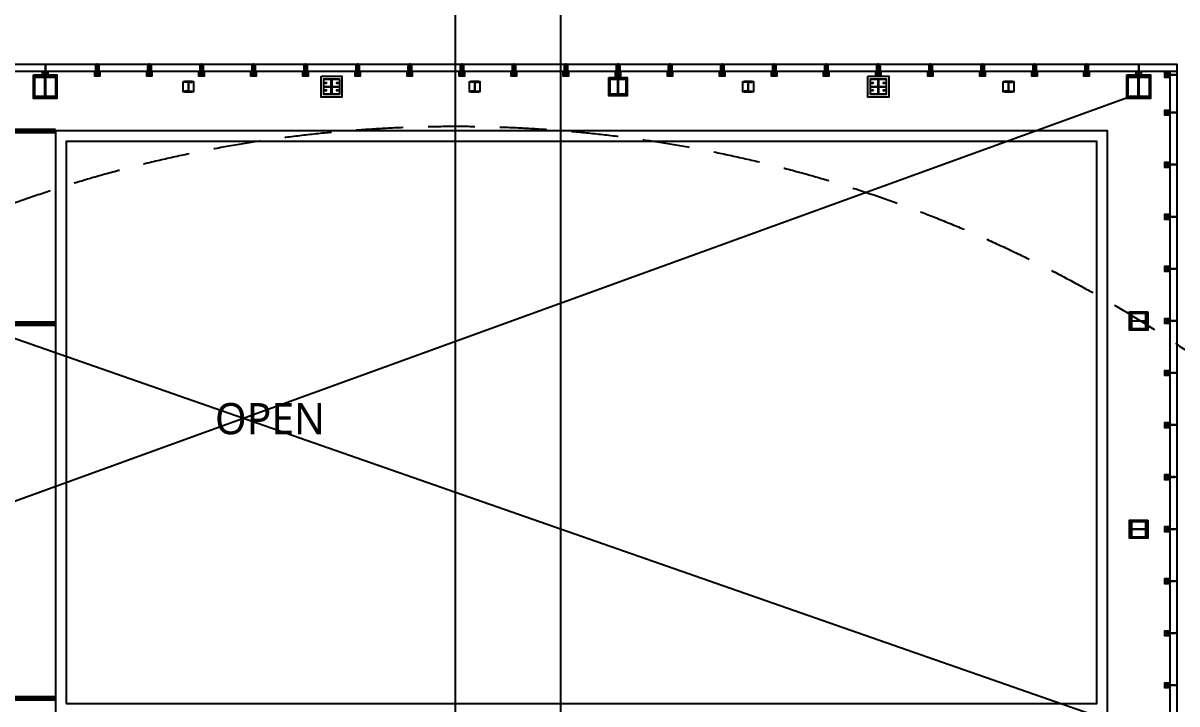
# Model space of a CAD drawing. Header units: millimetres. Extents: x 0 to 168200, y 0 to 118800.
# Drawn here: x 91100 to 113260, y 74069 to 87147 of the extents above; entities that cross this region are included whole.
import ezdxf
from ezdxf.enums import TextEntityAlignment as Align

# ---------------------------------------------------------------- set-up
doc = ezdxf.new("R2010")
doc.units = ezdxf.units.MM
doc.header["$LTSCALE"] = 200
for name, pattern in [('CEN-GAUN', [32.2, 30, -1, 0.2, -1]), ('CONTINOUS', [0]), ('HID', [2.3, 1.5, -0.8]), ('HID2-GAUN', [3.75, 2.5, -1.25]), ('HIDDEN', [0.375, 0.25, -0.125])]:
    doc.linetypes.add(name, pattern=pattern)
for name, color, linetype in [('AA-WAXM-FRAM', 7, 'Continuous'), ('BACK', 8, 'Continuous'), ('CEN', 1, 'CEN-GAUN'), ('메탈판넬-2', 8, 'Continuous'), ('소화', 1, 'Continuous')]:
    doc.layers.add(name, color=color, linetype=linetype)
doc.styles.add('스타일1', font='')
doc.styles.get('스타일1').set_extended_font_data('Malgun Gothic')

# ---------------------------------------------------------------- blocks, each defined once
blk = doc.blocks.new('S-SC2')
at = {"layer": 'BACK'}
for points in [[(-225, 225), (225, 225), (225, -225), (-225, -225)], [(-200, 200), (200, 200), (200, -200), (-200, -200)]]:
    blk.add_lwpolyline(points, close=True, dxfattribs=at)
blk.add_lwpolyline([(-200, -200), (-200, -179), (-28.5, -179, 0.4142136), (-6.5, -157), (-6.5, 157, 0.4142136), (-28.5, 179), (-200, 179), (-200, 200), (200, 200), (200, 179), (28.5, 179, 0.4142136), (6.5, 157), (6.5, -157, 0.4142136), (28.5, -179), (200, -179), (200, -200)], format="xyb", close=True, dxfattribs=at)
blk = doc.blocks.new('S-SC3A')
at = {"layer": 'BACK'}
for points in [[(-175, 175), (175, 175), (175, -175), (-175, -175)], [(-150, 150), (150, 150), (150, -150), (-150, -150)]]:
    blk.add_lwpolyline(points, close=True, dxfattribs=at)
blk.add_lwpolyline([(-150, -150), (-150, -135), (-23, -135, 0.414214), (-5, -117), (-5, 117, 0.414214), (-23, 135), (-150, 135), (-150, 150), (150, 150), (150, 135), (23, 135, 0.414214), (5, 117), (5, -117, 0.414214), (23, -135), (150, -135), (150, -150)], format="xyb", close=True, dxfattribs=at)
blk = doc.blocks.new('*U113')
for p, q in [((59, 185), (0, 185)), ((59, 9), (0, 9)), ((72, 172), (72, 22)), ((78, 172), (78, 22)), ((91, 185), (150, 185)), ((91, 9), (150, 9))]:
    blk.add_line(p, q)
for points in [[(150, 185), (150, 194), (0, 194), (0, 185)], [(0, 9), (0, 0), (150, 0), (150, 9)]]:
    blk.add_lwpolyline(points)
for centre, start, end in [((59, 172), 0, 90), ((59, 22), 270, 0), ((91, 172), 90, 180), ((91, 22), 180, 270)]:
    blk.add_arc(centre, 13, start, end)
blk = doc.blocks.new('S-WC1')
at = {"layer": 'BACK'}
blk.add_lwpolyline([(-100, 100), (100, 100), (100, -100), (-100, -100)], close=True, dxfattribs=at)
blk.add_blockref('*U113', (-75, -97), dxfattribs=at)
blk = doc.blocks.new('S-SC2B')
at = {"layer": 'BACK'}
for points in [[(-200, 200), (200, 200), (200, -200), (-200, -200)], [(-150, 150), (150, 150), (150, -150), (-150, -150)], [(-150, 6), (-5, 6), (-5, -6), (-150, -6)], [(5, 6), (150, 6), (150, -6), (5, -6)]]:
    blk.add_lwpolyline(points, close=True, dxfattribs=at)
blk.add_lwpolyline([(-150, -150), (-150, -135), (-23, -135, 0.4142136), (-5, -117), (-5, 117, 0.4142136), (-23, 135), (-150, 135), (-150, 150), (150, 150), (150, 135), (23, 135, 0.4142136), (5, 117), (5, -117, 0.4142136), (23, -135), (150, -135), (150, -150)], format="xyb", close=True, dxfattribs=at)
for centre in [(-110, 70.5), (110, 70.5), (-110, -70.5), (110, -70.5)]:
    blk.add_circle(centre, 11, dxfattribs=at)
blk = doc.blocks.new('S-SC2A')
at = {"layer": 'BACK'}
for points in [[(-175, 175), (175, 175), (175, -175), (-175, -175)], [(-150, 150), (150, 150), (150, -150), (-150, -150)]]:
    blk.add_lwpolyline(points, close=True, dxfattribs=at)
blk.add_lwpolyline([(-150, -150), (-150, -135), (-23, -135, 0.414214), (-5, -117), (-5, 117, 0.414214), (-23, 135), (-150, 135), (-150, 150), (150, 150), (150, 135), (23, 135, 0.414214), (5, 117), (5, -117, 0.414214), (23, -135), (150, -135), (150, -150)], format="xyb", close=True, dxfattribs=at)
blk = doc.blocks.new('S-SC3')
at = {"layer": 'BACK'}
for points in [[(-225, 225), (225, 225), (225, -225), (-225, -225)], [(-200, 200), (200, 200), (200, -200), (-200, -200)]]:
    blk.add_lwpolyline(points, close=True, dxfattribs=at)
blk.add_lwpolyline([(-200, -200), (-200, -179), (-28.5, -179, 0.4142136), (-6.5, -157), (-6.5, 157, 0.4142136), (-28.5, 179), (-200, 179), (-200, 200), (200, 200), (200, 179), (28.5, 179, 0.4142136), (6.5, 157), (6.5, -157, 0.4142136), (28.5, -179), (200, -179), (200, -200)], format="xyb", close=True, dxfattribs=at)
blk = doc.blocks.new('x-stu-2Fcol')
at = {"layer": 'BACK', "linetype": 'CONTINOUS'}
blk.add_line((55500, 147), (55500, -153), dxfattribs=at)
at = {"layer": 'BACK'}
for name, p in [('S-SC2', (50000, 0)), ('S-SC3', (71000, 0)), ('S-WC1', (52750, 0)), ('S-SC2B', (55500, 0)), ('S-WC1', (58250, 0)), ('S-SC2A', (61000, 0)), ('S-WC1', (63500, 0)), ('S-SC2B', (66000, 0)), ('S-WC1', (68500, 0))]:
    blk.add_blockref(name, p, dxfattribs=at)
at = {"layer": 'BACK', "rotation": 270}
for p in [(71000, -4500), (71000, -8500)]:
    blk.add_blockref('S-SC3A', p, dxfattribs=at)
blk = doc.blocks.new('BOLT1')
at = {"layer": 'BACK', "linetype": 'HIDDEN'}
for p, q in [((10, 209), (5, 209)), ((5, -31), (5, 209)), ((7, 219), (6, 209)), ((6, -46), (6, 209)), ((10, 222), (7, 219)), ((9, 210), (7, 219)), ((10, 219), (8, 220)), ((10, 219), (9, 210)), ((10, 222), (10, 209)), ((10, 222), (13, 219)), ((10, 209), (15, 203)), ((13, 219), (15, 209)), ((16, 209), (15, 209)), ((15, -46), (15, 209)), ((16, -31), (16, 209)), ((6, -46), (0, -52)), ((21, -52), (0, -52)), ((16, -31), (5, -31)), ((15, -46), (6, -46)), ((15, -46), (21, -52))]:
    blk.add_line(p, q, dxfattribs=at)
at = {"layer": 'BACK'}
blk.add_line((10, -67), (10, 228), dxfattribs=at)
blk = doc.blocks.new('SQ-PIPE-100X100X4.5T')
at = {"layer": 'BACK'}
for p, q in [((-89, 8), (46, 8)), ((50, 46), (142, -46)), ((50, -46), (142, 46)), ((-89, -8), (46, -8))]:
    blk.add_line(p, q, dxfattribs=at)
for points in [[(46, -50), (146, -50), (146, 50), (46, 50)], [(50, -46), (142, -46), (142, 46), (50, 46)]]:
    blk.add_lwpolyline(points, close=True, dxfattribs=at)
blk.add_circle((-69, 0), 7.5, dxfattribs=at)
blk.add_arc((-102, 0), 15.1, 330.1372, 29.8628, dxfattribs=at)
at = {"layer": 'BACK', "extrusion": (0, 0, -1), "yscale": 0.6121869552298449, "zscale": -0.6121869552298449, "rotation": 90}
for p, xscale in [((31, 23), 0.6121869552298449), ((31, -23), -0.6121869552298449)]:
    blk.add_blockref('BOLT1', p, dxfattribs=dict(at, xscale=xscale))
blk = doc.blocks.new('SQ-PIPE-100X100X4.5TS')
at = {"layer": 'BACK'}
for p, q in [((-46, 4), (46, 96)), ((46, 4), (-46, 96))]:
    blk.add_line(p, q, dxfattribs=at)
for points in [[(50, 0), (50, 100), (-50, 100), (-50, 0)], [(46, 4), (46, 96), (-46, 96), (-46, 4)]]:
    blk.add_lwpolyline(points, close=True, dxfattribs=at)
at = {"layer": 'BACK', "extrusion": (0, 0, -1), "xscale": -0.6121869552298449, "yscale": 0.6121869552298449, "zscale": -0.6121869552298449}
blk.add_blockref('BOLT1', (6, -77), dxfattribs=at)
blk = doc.blocks.new('X-PIPE-2f 하지')
at = {"layer": 'AA-WAXM-FRAM', "rotation": 90}
for p, xscale in [((51000, 346), -1.000000000000006), ((52000, 346), -1.000000000000006), ((53000, 346), -1.000000000000006), ((54000, 346), -1.000000000000006), ((55000, 346), -1.000000000000006), ((56000, 346), -1.000000000000006), ((57000, 346), -1.000000000000006), ((58000, 346), -1.000000000000006), ((59000, 346), -1.000000000000006), ((60000, 346), -1.000000000000006), ((61000, 346), -1.000000000000004), ((62000, 346), -1.000000000000006), ((63000, 346), -1.000000000000006), ((64000, 346), -1.000000000000006), ((65000, 346), -1.000000000000006), ((66000, 346), -1.000000000000004), ((67000, 346), -1.000000000000006), ((68000, 346), -1.000000000000006), ((69000, 346), -1.000000000000006), ((70000, 346), -1.000000000000006)]:
    blk.add_blockref('SQ-PIPE-100X100X4.5T', p, dxfattribs=dict(at, xscale=xscale))
at = {"layer": '메탈판넬-2'}
for p, xscale, rotation in [((50000, 300), -1, 180), ((51000, 300), -1, 180), ((52000, 300), -1, 180), ((53000, 300), -1, 180), ((54000, 300), -1, 180), ((55000, 300), -1, 180), ((56000, 300), -1, 180), ((57000, 300), -1, 180), ((58000, 300), -1, 180), ((59000, 300), -1, 180), ((60000, 300), -1, 180), ((61000, 300), -1, 180), ((62000, 300), -1, 180), ((63000, 300), -1, 180), ((64000, 300), -1, 180), ((65000, 300), -1, 180), ((66000, 300), -1, 180), ((67000, 300), -1, 180), ((68000, 300), -1, 180), ((69000, 300), -1, 180), ((70000, 300), -1, 180), ((71000, 300), -1, 180), ((71600, 225), -1.000000000000002, 90), ((71600, -500), -1.000000000000004, 90), ((71600, -1500), -1.000000000000004, 90), ((71600, -2500), -1.000000000000004, 90), ((71600, -3500), -1.000000000000004, 90), ((71600, -4500), -1.000000000000004, 90), ((71600, -5500), -1.000000000000004, 90), ((71600, -6500), -1.000000000000004, 90), ((71600, -7500), -1.000000000000004, 90), ((71600, -8500), -1.000000000000004, 90), ((71600, -9500), -1.000000000000004, 90), ((71600, -10500), -1.000000000000004, 90), ((71600, -11500), -1.000000000000004, 90)]:
    blk.add_blockref('SQ-PIPE-100X100X4.5TS', p, dxfattribs=dict(at, xscale=xscale, rotation=rotation))

msp = doc.modelspace()

# ---------------------------------------------------------------- linework, layer by layer
at = {"layer": 'BACK'}
for p, q in [((41225, 86225), (113260, 86225)), ((76225, 86225), (113125, 73350)), ((113125, 86225), (113125, 72490)), ((76225, 72625), (112325, 85725))]:
    msp.add_line(p, q, dxfattribs=at)
msp.add_lwpolyline([(41090, 42490), (41090, 86360), (113260, 86360), (113260, 72490), (112810, 72490)], dxfattribs=at)
at = {"layer": 'BACK', "linetype": 'HID2-GAUN', "const_width": 100}
for points in [[(85974.6, 85075), (91725, 85075)], [(85974.6, 81375), (91725, 81375)], [(85974.6, 74175), (91725, 74175)]]:
    msp.add_lwpolyline(points, dxfattribs=at)
at = {"layer": 'BACK'}
for points in [[(91725, 73875.3), (111925, 73875.3), (111925, 85075.3), (91725, 85075.3)], [(91925, 74075.3), (111725, 74075.3), (111725, 84875.3), (91925, 84875.3)]]:
    msp.add_lwpolyline(points, close=True, dxfattribs=at)
at = {"layer": 'CEN', "linetype": 'HID', "ltscale": 3}
msp.add_circle((99402.9, 60165), 25000, dxfattribs=at)
at = {"layer": '소화'}
for p, q in [((99402.9, 59687.2), (99402.9, 94282.7)), ((101425.4, 73740.4), (101425.4, 94282.7))]:
    msp.add_line(p, q, dxfattribs=at)

# ---------------------------------------------------------------- block references
at = {"layer": 'BACK'}
for name in ['X-PIPE-2f 하지', 'x-stu-2Fcol']:
    msp.add_blockref(name, (41525, 85925), dxfattribs=at)

# ---------------------------------------------------------------- texts
at = {"layer": 'BACK', "linetype": 'Continuous', "style": '스타일1'}
msp.add_text('OPEN', height=600, dxfattribs=at).set_placement((95840.4, 79548.2), align=Align.MIDDLE_CENTER)

doc.saveas('drawing.dxf')
